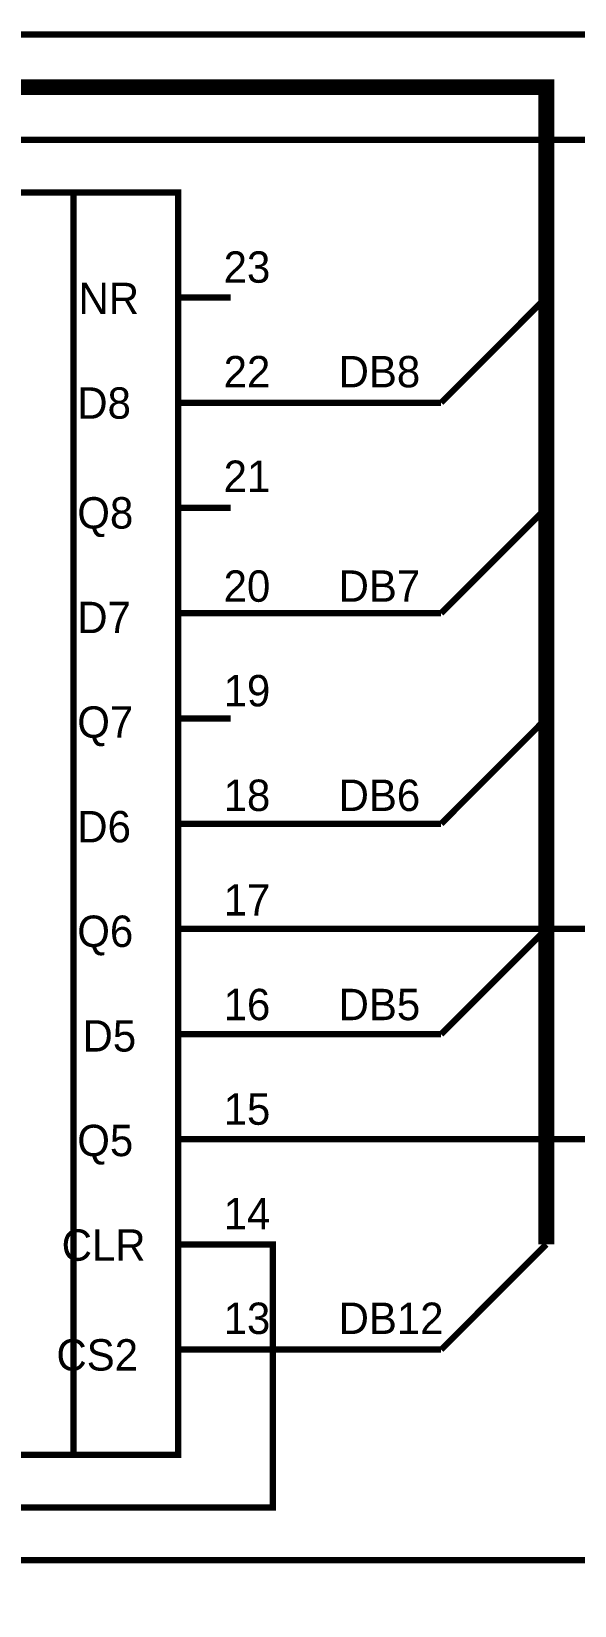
# Model space of a CAD drawing. Header units: millimetres. Extents: x 0 to 841, y 0 to 594.
# Drawn here: x 320.6 to 346.4, y 327.8 to 402.6 of the extents above; entities that cross this region are included whole.
import ezdxf

# ---------------------------------------------------------------- set-up
doc = ezdxf.new("R2010")
doc.units = ezdxf.units.MM
doc.layers.add('Sheet', color=255, linetype='Continuous')

msp = doc.modelspace()

# ---------------------------------------------------------------- linework, layer by layer
at = {"layer": 'Sheet'}
for points, const_width in [([(307.549, 354.986), (302.549, 354.986), (302.549, 402.488), (367.518, 402.488), (367.518, 379.995), (367.518, 374.994), (370.018, 374.994)], 0.3), ([(290.049, 399.987), (345.034, 399.987), (345.034, 344.998), (345.034, 344.998)], 0.749), ([(307.549, 374.994), (305.049, 374.994), (305.049, 397.486), (422.503, 397.486), (422.503, 389.999), (432.503, 389.999)], 0.3), ([(322.549, 394.985), (322.549, 334.995)], 0.3), ([(327.533, 389.999), (330.033, 389.999)], 0.3), ([(330.033, 350), (347.534, 350), (347.534, 389.999), (395.018, 389.999), (395.018, 379.995), (395.018, 374.994), (392.518, 374.994)], 0.3), ([(345.034, 389.999), (340.034, 384.997)], 0.3), ([(327.533, 384.997), (330.033, 384.997)], 0.3), ([(330.033, 384.997), (340.034, 384.997)], 0.3), ([(327.533, 379.995), (330.033, 379.995)], 0.3), ([(345.034, 379.995), (340.034, 374.994)], 0.3), ([(327.533, 374.994), (330.033, 374.994)], 0.3), ([(330.033, 374.994), (340.034, 374.994)], 0.3), ([(327.533, 369.992), (330.033, 369.992)], 0.3), ([(345.034, 369.992), (340.034, 364.99)], 0.3), ([(307.549, 344.998), (302.549, 344.998), (302.549, 329.993), (367.518, 329.993), (367.518, 359.988), (367.518, 364.99), (370.018, 364.99)], 0.3), ([(327.533, 364.99), (330.033, 364.99)], 0.3), ([(330.033, 364.99), (340.034, 364.99)], 0.3), ([(327.533, 359.988), (330.033, 359.988)], 0.3), ([(330.033, 359.988), (360.034, 359.988), (360.034, 334.995), (410.019, 334.995), (415.003, 334.995), (415.003, 299.998), (462.488, 299.998)], 0.3), ([(345.034, 359.988), (340.034, 354.986)], 0.3), ([(327.533, 354.986), (330.033, 354.986)], 0.3), ([(330.033, 354.986), (340.034, 354.986)], 0.3), ([(327.533, 350), (330.033, 350)], 0.3), ([(330.033, 344.998), (332.037, 344.998), (332.037, 332.494), (262.564, 332.494), (262.564, 162.496), (324.04, 162.496), (324.04, 175), (320.049, 175), (319.04, 175)], 0.3), ([(327.533, 344.998), (330.033, 344.998)], 0.3), ([(340.034, 339.997), (345.034, 344.998)], 0.3), ([(327.533, 339.997), (330.033, 339.997)], 0.3), ([(330.033, 339.997), (340.034, 339.997), (340.034, 339.997)], 0.3)]:
    msp.add_lwpolyline(points, dxfattribs=dict(at, const_width=const_width))
at = {"layer": 'Sheet', "const_width": 0.3}
msp.add_lwpolyline([(310.049, 394.985), (327.533, 394.985), (327.533, 334.995), (310.049, 334.995), (310.049, 394.985)], close=True, dxfattribs=at)

# ---------------------------------------------------------------- texts
at = {"layer": 'Sheet'}
for s, p in [('23', (329.692, 390.698)), ('INR', (322.238, 389.207)), ('22', (329.692, 385.727)), ('DB8', (335.158, 385.727)), ('D8', (322.735, 384.236)), ('21', (329.692, 380.756)), ('Q8', (322.735, 379.017)), ('20', (329.692, 375.537)), ('DB7', (335.158, 375.537)), ('D7', (322.735, 374.046)), ('19', (329.692, 370.567)), ('Q7', (322.735, 369.075)), ('18', (329.692, 365.596)), ('DB6', (335.158, 365.596)), ('D6', (322.735, 364.105)), ('17', (329.692, 360.625)), ('Q6', (322.735, 359.134)), ('16', (329.692, 355.654)), ('DB5', (335.158, 355.654)), ('D5', (322.984, 354.163)), ('15', (329.692, 350.684)), ('Q5', (322.735, 349.192)), ('14', (329.692, 345.713)), ('CLR', (321.99, 344.222)), ('13', (329.692, 340.742)), ('DB12', (335.158, 340.742)), ('CS2', (321.742, 339.003))]:
    msp.add_text(s, height=1.4912, dxfattribs=at).set_placement(p)

doc.saveas('drawing.dxf')
